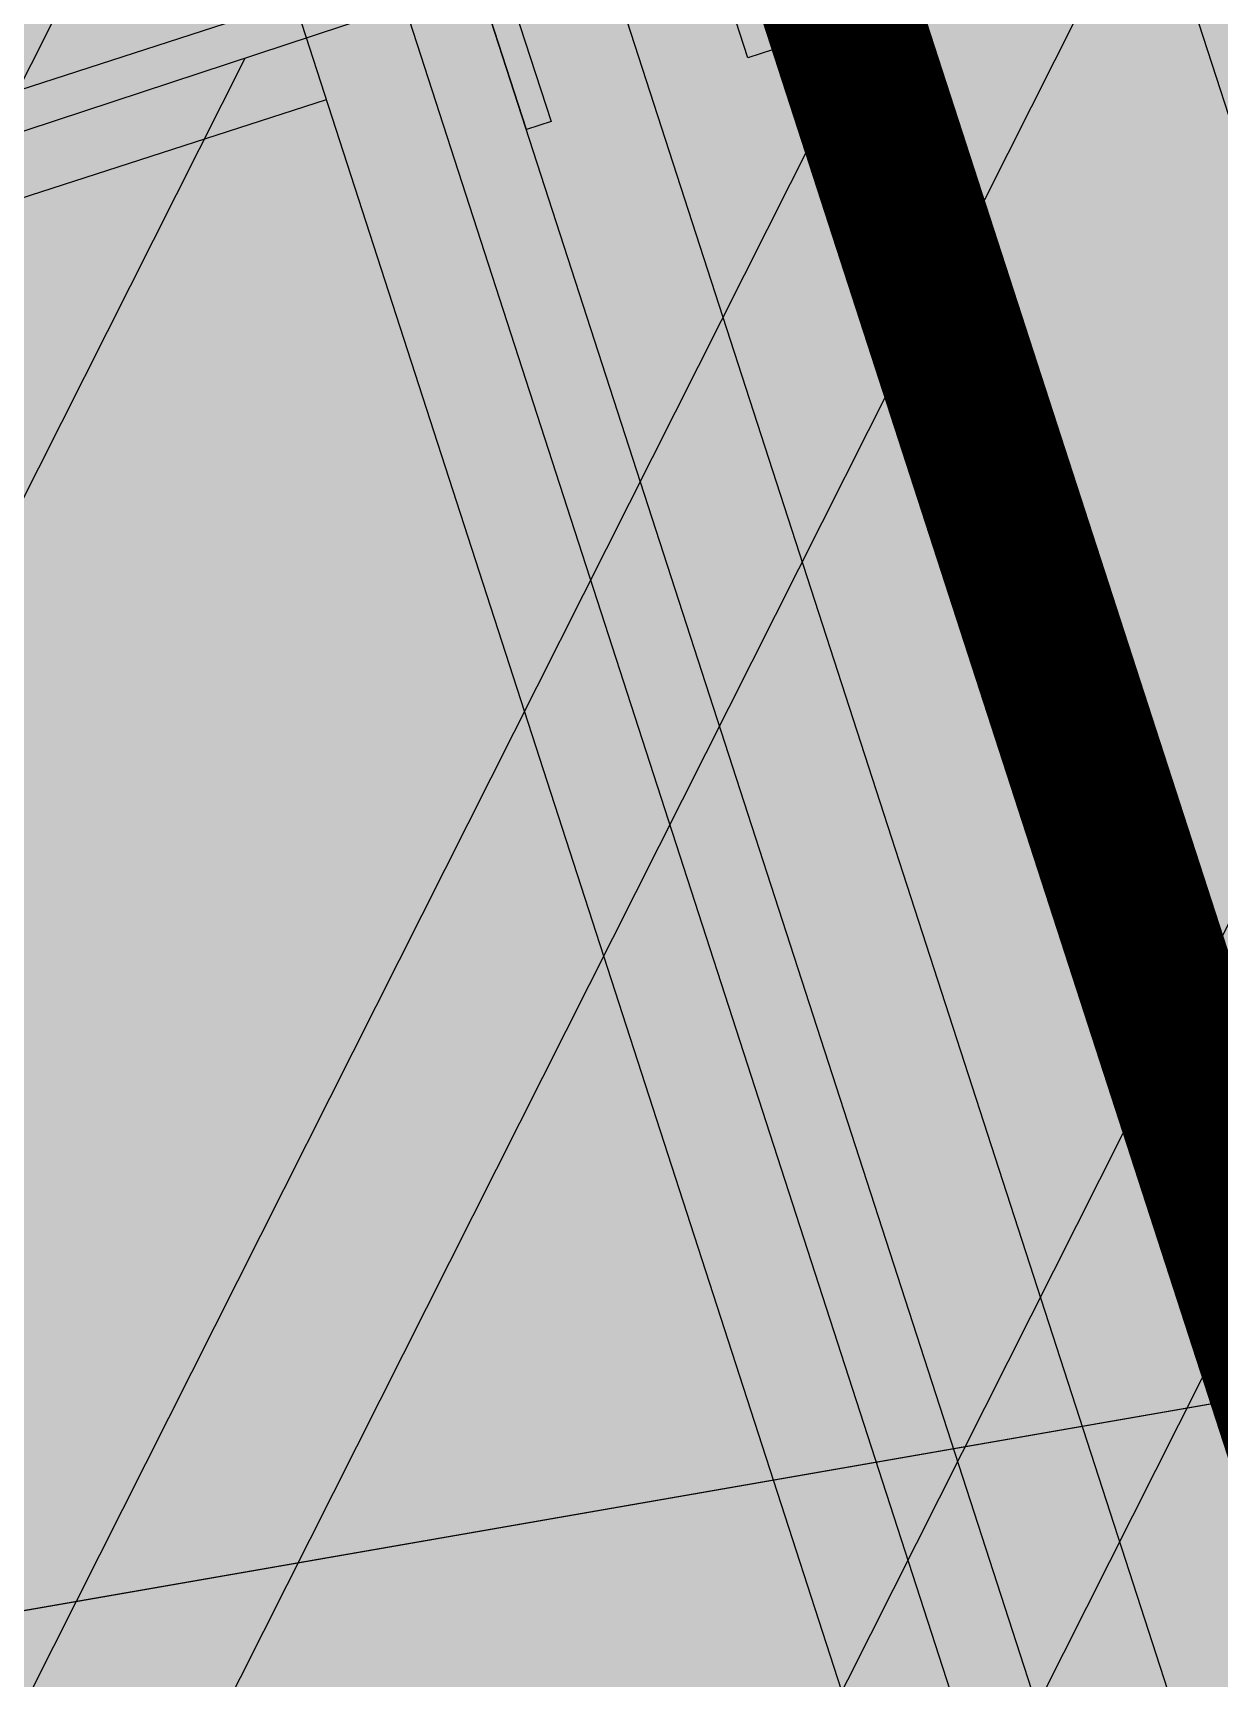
# Model space of a CAD drawing. Header units: metres. Extents: x 678805 to 1359287, y 2747329 to 5497370.
# Drawn here: x 679798.8129 to 679799.0422, y 2748608.3324 to 2748608.6504 of the extents above; entities that cross this region are included whole.
import ezdxf
from ezdxf.enums import TextEntityAlignment as Align

# ---------------------------------------------------------------- set-up
doc = ezdxf.new("R2010")
doc.units = ezdxf.units.M
doc.linetypes.add('XREF_MON_BUILDINGS$0$DASH_1', pattern=[0.4, 0.1, -0.3])
for name, color, linetype in [('00_XREF_MON_HSC_PAVEMENT', 7, 'Continuous'), ('00_XREF_TWQ_BUILDINGS', 7, 'Continuous'), ('XREF_MON_BUILDINGS$0$00-Modulos DEFINIDOS', 7, 'Continuous'), ('XREF_MON_BUILDINGS$0$00-Modulos ROOFS', 2, 'Continuous'), ('XREF_MON_BUILDINGS$0$02-L-01_Struture aux', 4, 'Continuous'), ('XREF_MON_BUILDINGS$0$02-L-Insulation', 252, 'Continuous'), ('XREF_MON_BUILDINGS$0$02-L-INT Panel', 5, 'Continuous'), ('XREF_MON_BUILDINGS$0$02-L-Pergola Profiles', 8, 'Continuous'), ('XREF_MON_BUILDINGS$0$02-L-Pergola Projection', 8, 'Continuous'), ('XREF_MON_BUILDINGS$0$02-L-Pergola Shades', 15, 'Continuous'), ('XREF_MON_BUILDINGS$0$02-L-Pergola Shades Schematic', 8, 'Continuous'), ('XREF_MON_GENERAL_LAYOUT$0$02-L-Plan Change', 8, 'Continuous')]:
    doc.layers.add(name, color=color, linetype=linetype)
for name, color, linetype, true_color in [('02-L-Waterfeatures 01', 7, 'Continuous', 0x4da6ff), ('XREF_MON_BUILDINGS$0$0-WIPEOUTS', 7, 'Continuous', 0xffffff), ('XREF_MON_BUILDINGS$0$02-L-Pergola Wipeout', 7, 'Continuous', 0xffffff)]:
    doc.layers.add(name, color=color, linetype=linetype, true_color=true_color)
doc.layers.add('XREF_MON_BUILDINGS$0$00-AUX STRUCTURE', color=3, linetype='Continuous', plot=False)
doc.layers.add('XREF_MON_BUILDINGS$0$02-KH-12 Administration', color=7, linetype='Continuous', lineweight=30, true_color=0xffdf7f)
doc.layers.add('XREF_MON_HSC_PAVEMENT$0$03-TR-Pavement_06_Concrete Slab in situ', color=7, linetype='Continuous', lineweight=9, true_color=0xf7f7f7)
doc.layers.add('XREF_MON_HSC_PAVEMENT$0$02-L-B-Flat Bar', color=251, linetype='Continuous', lineweight=5)
doc.layers.get('XREF_MON_BUILDINGS$0$02-KH-12 Administration').off()
doc.styles.add('XREF_MON_GENERAL_LAYOUT$0$Standard', font='arial.ttf')
doc.linetypes.add('XREF_MON_BUILDINGS$0$BATTING', pattern='A,0.0001,-0.1,[134,ltypeshp.shx,S=0.1,R=0,X=-0.1,Y=0],-0.2,[134,ltypeshp.shx,S=0.1,R=180,X=0.1,Y=0],-0.1', length=0.4001)

# ---------------------------------------------------------------- blocks, each defined once
blk = doc.blocks.new('XREF_MON_BUILDINGS$0$modulo kiosco')
at = {"layer": 'XREF_MON_BUILDINGS$0$0-WIPEOUTS', "true_color": 0xfcfcfc}
h = blk.add_hatch(color=7, dxfattribs=at)
h.dxf.hatch_style = 1
h.paths.add_polyline_path([(119.6986085139215, -61.62058441969566), (119.6986085125245, -56.82058442011476), (124.4986085132696, -56.82058442058042), (124.4986085123383, -61.62058442132547)])
at = {"layer": 'XREF_MON_BUILDINGS$0$00-Modulos ROOFS'}
blk.add_line((119.6986085125245, -56.82058442011476), (124.4986085118726, -61.62058442248963), dxfattribs=at)
blk = doc.blocks.new('XREF_MON_BUILDINGS$0$A$C15E93CBA')
at = {"layer": 'XREF_MON_BUILDINGS$0$00-AUX STRUCTURE', "linetype": 'Continuous', "const_width": 0.03}
blk.add_lwpolyline([(-4.520088639560431, -4.600089537919843), (-0.280088639556535, -4.600089537919843)], dxfattribs=at)
at = {"layer": 'XREF_MON_BUILDINGS$0$02-L-01_Struture aux', "linetype": 'Continuous'}
for p, q in [((-4.520089199574002, -4.585089199551874), (-0.2800891995704191, -4.585089199555995)), ((-4.520089199574002, -4.615089199564522), (-0.2800891995704191, -4.615089199568644))]:
    blk.add_line(p, q, dxfattribs=at)
blk.add_lwpolyline([(-0.3175553568614475, -4.5350891995692), (-0.2800891995703694, -4.535089199562918), (-0.2800891995704688, -4.58508919956293), (-0.317555356861547, -4.585089199562844), (-0.3175553568615328, -4.580089199562849), (-0.2850891995704785, -4.580089199562906), (-0.2850891995704075, -4.540089199563738), (-0.3175553568690788, -4.540089199569195), (-0.3175553568690646, -4.5350891995692)], dxfattribs=at)
at = {"layer": 'XREF_MON_BUILDINGS$0$02-L-Insulation', "linetype": 'XREF_MON_BUILDINGS$0$BATTING', "ltscale": 0.04}
blk.add_line((-4.520089199574002, -4.560089199559229), (-0.285089199570443, -4.560089199563322), dxfattribs=at)
at = {"layer": 'XREF_MON_BUILDINGS$0$02-L-INT Panel', "linetype": 'Continuous'}
for p, q in [((-0.2800891995672927, -0.280089199562326), (-0.2800891995672927, -4.520089199562335)), ((-0.3000891995673101, -0.3000891995623078), (-0.3000891995713744, -4.500089199562296)), ((-4.520089199573988, -4.500089199558204), (-0.2800891995672714, -4.500089199562325)), ((-4.520089199574002, -4.520089199558214), (-0.2800891995672927, -4.520089199562335)), ((-4.520089199574002, -4.535089199556353), (-0.2800891995704191, -4.535089199560446)), ((-4.520089199574002, -4.665089199558224), (-0.2800891995704191, -4.665089199562317))]:
    blk.add_line(p, q, dxfattribs=at)
blk = doc.blocks.new('XREF_MON_BUILDINGS$0$lamas aluminiotriangulo')
for points in [[(680247.3111146142, 2748657.270219281), (680246.137580615, 2748658.443753279)], [(680246.1870780906, 2748658.443753279), (680247.3358633523, 2748657.294968018)], [(680247.4101095641, 2748657.369214231), (680246.3355705144, 2748658.443753279)], [(680246.38506799, 2748658.443753279), (680247.4348583021, 2748657.393962968)], [(680247.5091045138, 2748657.46820918), (680246.533560414, 2748658.443753279)]]:
    blk.add_lwpolyline(points)
blk = doc.blocks.new('XREF_MON_BUILDINGS$0$PERGOLA PLANA')
at = {"layer": 'XREF_MON_BUILDINGS$0$02-L-Pergola Wipeout', "true_color": 0xfcfcfc}
h = blk.add_hatch(color=7, dxfattribs=at)
h.dxf.hatch_style = 1
h.paths.add_polyline_path([(4.612218253081664, 9.290000000968575), (0.3099999981932342, 4.987781745847315), (0.3099999986588955, 9.290000000037253)])
h.paths.add_polyline_path([(0.332781744771637, 4.855000000447035), (4.744999998947605, 9.267218254506588), (4.744999999529682, 4.900563496164978), (4.699436504277401, 4.855000000447035)])
h.paths.add_polyline_path([(4.854999999050051, 9.290000001899898), (9.13443650235422, 9.29000000236556), (4.854999999632128, 5.010563495568931)])
h.paths.add_polyline_path([(9.289999997243285, 9.134436507709324), (9.289999997825362, 4.855000001844019), (5.010563491727225, 4.855000000912696)])
h.paths.add_polyline_path([(4.900563491159119, 4.745000001043081), (9.267218253924511, 4.745000001508743), (4.85500000033062, 0.3327817460522056), (4.854999999166466, 4.699436508584768)])
h.paths.add_polyline_path([(9.289999997825362, 4.612218253780156), (9.289999998291023, 0.3100000019185245), (4.987781747244298, 0.3100000009872019)])
h.paths.add_polyline_path([(0.465563491685316, 0.3100000000558794), (4.744999999064021, 4.589436508249491), (4.745000000111759, 0.3100000014528632)])
h.paths.add_polyline_path([(0.3099999980768189, 4.745000000111759), (4.589436504989862, 4.745000000111759), (0.3099999976111576, 0.4655634895898402)])
h.paths.add_polyline_path([(9.399999998277053, 0.2000000020489097), (0.1999999997206032, 0.1999999997206032), (0.1999999986728653, 9.399999999906868), (9.399999999324791, 9.400000001769513)])
at = {"layer": 'XREF_MON_BUILDINGS$0$02-L-Pergola Profiles'}
blk.add_lwpolyline([(0.3099999986588955, 9.290000000037253), (9.289999997243285, 9.29000000236556), (9.289999998291023, 0.3100000019185245), (0.3099999976111576, 0.3100000000558794)], close=True, dxfattribs=at)
at = {"layer": 'XREF_MON_BUILDINGS$0$02-L-Pergola Projection', "linetype": 'XREF_MON_BUILDINGS$0$DASH_1'}
blk.add_lwpolyline([(0.3099999986588955, 9.290000000037253), (9.289999997243285, 9.29000000236556), (9.289999998291023, 0.3100000019185245), (0.3099999976111576, 0.3100000000558794)], close=True, dxfattribs=at)
at = {"layer": 'XREF_MON_BUILDINGS$0$02-L-Pergola Shades'}
blk.add_blockref('XREF_MON_BUILDINGS$0$lamas aluminiotriangulo', (-680243.8724303602, -2748649.153753279), dxfattribs=at)
at = {"layer": 'XREF_MON_BUILDINGS$0$02-L-Pergola Shades Schematic'}
blk.add_blockref('XREF_MON_BUILDINGS$0$lamas aluminiotriangulo', (-680243.8724303602, -2748649.153753279), dxfattribs=at)
blk = doc.blocks.new('XREF_MON_BUILDINGS')
at = {"layer": 'XREF_MON_BUILDINGS$0$02-KH-12 Administration', "linetype": 'Continuous', "rotation": 108.2651524443068}
blk.add_blockref('XREF_MON_BUILDINGS$0$modulo kiosco', (679779.5077208295, 2748471.485474898, 7.827123631136319e-06), dxfattribs=at)
at = {"layer": 'XREF_MON_BUILDINGS$0$00-Modulos DEFINIDOS', "rotation": 107.9486422297345}
blk.add_blockref('XREF_MON_BUILDINGS$0$A$C15E93CBA', (679794.4960664306, 2748607.536258159, 2.192715217898053e-06), dxfattribs=at)
at = {"layer": 'XREF_MON_BUILDINGS$0$02-L-Pergola Projection', "xscale": -1, "rotation": 18.26515243161932}
blk.add_blockref('XREF_MON_BUILDINGS$0$PERGOLA PLANA', (679804.2925819692, 2748600.657603528, 3.563790448099723e-06), dxfattribs=at)
blk = doc.blocks.new('XREF_MON_HSC_PAVEMENT')
at = {"layer": 'XREF_MON_HSC_PAVEMENT$0$03-TR-Pavement_06_Concrete Slab in situ', "linetype": 'Continuous'}
h = blk.add_hatch(color=256, dxfattribs=at)
h.dxf.hatch_style = 1
h.paths.add_polyline_path([(679764.8595081758, 2748618.962261748), (679827.2147204854, 2748639.558390062), (679835.4556343118, 2748614.728242476), (679775.6626727318, 2748586.251462926)])
at = {"layer": 'XREF_MON_HSC_PAVEMENT$0$02-L-B-Flat Bar'}
blk.add_lwpolyline([(679835.4553834059, 2748614.728123083), (679770.0219867507, 2748603.330938354)], dxfattribs=at)
blk = doc.blocks.new('XREF_MON_GENERAL_LAYOUT')
at = {"layer": 'XREF_MON_GENERAL_LAYOUT$0$02-L-Plan Change', "ltscale": 0.3}
blk.add_lwpolyline([(679756.4065618257, 2748601.022450591), (679770.0219867508, 2748603.330938355), (679835.4553834059, 2748614.728123084)], dxfattribs=at)
at = {"style": 'XREF_MON_GENERAL_LAYOUT$0$Standard'}
for tag, height, rotation, p in [('604,00', 1, 330.2642936667779, (679905.770310239, 2748776.557787406)), ('603,00', 1, 330.2642936667779, (679901.860927013, 2748753.477248972)), ('600,00', 1, 133.8259836638873, (679944.5968217494, 2748745.152639077)), ('602,00', 1, 330.2642936667779, (679883.3191980837, 2748738.726865312)), ('601,00', 1, 117.8905743169221, (679920.9720408977, 2748732.870057053)), ('601,00', 1, 330.2642936667779, (679864.7774691544, 2748723.976481652)), ('600,00', 1, 40.88332108062335, (679777.4053656742, 2748705.443575754, 1.169999999973397)), ('602,00', 1, 330.2642936667779, (679941.2749349186, 2748705.483031567)), ('601,00', 1, 40.88332108062335, (679701.7983696235, 2748703.888586182, 1.169999999973397)), ('598,00', 0.9999999999999999, 62.09100844466732, (679810.2666232066, 2748702.618736548)), ('600,00', 1, 330.2642936667779, (679877.7814736818, 2748691.131234986)), ('600,00', 0.9999999999999999, 19.55108886768879, (679920.4438211058, 2748685.495504646)), ('601,00', 1, 330.2642936667779, (679934.8129193163, 2748683.803636156)), ('599,00', 1, 330.2642936667779, (679854.5671008349, 2748679.061113989)), ('600,00', 1, 88.39282059591216, (679743.9134691327, 2748675.571576328)), ('599,00', 0.9999999999999998, 20.60862043003912, (679924.2598928241, 2748675.216416284)), ('601,00', 1, 88.39282059591216, (679728.0345944045, 2748671.317844195, -2)), ('602,00', 1, 88.39282059591216, (679711.8257639392, 2748665.966083916, -1)), ('603,00', 1, 88.39282059591216, (679695.6151318625, 2748660.611015213)), ('599,00', 1, 40.88332108062335, (679788.8072719976, 2748655.829159783, 1.169999999973397)), ('601,00', 1, 40.88332108062335, (679627.6123405045, 2748644.602575284, 1.169999999973397)), ('603,00', 0.9999999999999999, 41.70580600405471, (679702.4989019763, 2748628.484392532, 1.169999999925494)), ('600,00', 1, 40.88332108062335, (679645.924961585, 2748597.926138933, 1.169999999973397)), ('599,00', 1, 34.22767859632935, (679673.5743901337, 2748555.136007577, 5.33999999991769))]:
    blk.add_attdef(tag, text='', height=height, rotation=rotation, dxfattribs=at).set_placement(p, align=Align.MIDDLE)
at = {"ltscale": 0.3, "style": 'XREF_MON_GENERAL_LAYOUT$0$Standard'}
for tag, height, rotation, p in [('603,50', 1, 330.2642936667779, (679911.500620042, 2748760.570188188)), ('602,50', 1, 330.2642936667779, (679892.8646878856, 2748745.846442295)), ('600,50', 1, 133.8259836638873, (679933.0482653556, 2748738.729379551)), ('601,50', 1, 330.2642936667779, (679873.5807466183, 2748731.671495228)), ('601,50', 0.9999999999999999, 101.285674792814, (679909.5220062692, 2748726.945334854)), ('602,50', 1, 330.2642936667779, (679948.6248547818, 2748713.859774644)), ('600,50', 1, 39.60595393010205, (679743.242567131, 2748706.971262414)), ('600,50', 1, 330.2642936667779, (679880.2659989139, 2748702.726026631)), ('600,50', 0.9999999999999999, 17.35374479888441, (679917.6150982407, 2748690.553931213)), ('599,50', 1, 330.2642936667779, (679867.1974978975, 2748684.716235158)), ('599,50', 0.9999999999999999, 18.89438680505554, (679921.7103896159, 2748680.578430657)), ('599,50', 1, 39.60595393010205, (679778.9914550197, 2748677.241243556)), ('600,50', 1, 88.39282059591216, (679735.9248694875, 2748673.586085743)), ('601,50', 1, 88.39282059591216, (679719.9062925801, 2748668.580993867)), ('602,50', 1, 88.39282059591216, (679703.4737899266, 2748663.451811911)), ('598,50', 1, 330.2642936667779, (679861.7651457089, 2748662.396830559)), ('601,50', 1, 39.60595393010205, (679610.5132742386, 2748662.061190253)), ('600,00', 0.9999999999999999, 41.70580600405471, (679752.30764285, 2748637.685423907)), ('601,00', 0.9999999999999999, 41.70580600405471, (679736.0440844187, 2748634.537594622)), ('599,00', 0.9999999999999999, 35.08346035422691, (679763.0433427037, 2748634.41500971, 1.169999999925494)), ('602,00', 0.9999999999999999, 41.70580600405471, (679720.1743132578, 2748633.095905716, 1.169999999925494)), ('600,00', 0.9999999999999999, 35.08346035422691, (679747.0628417195, 2748629.903108784, 1.169999999925494)), ('601,00', 0.9999999999999999, 35.08346035422691, (679731.2455695962, 2748625.23889635, 1.169999999925494)), ('600,50', 1, 39.60595393010205, (679636.919713499, 2748621.33866227)), ('602,00', 0.9999999999999999, 35.08346035422691, (679715.3997742002, 2748620.639385471, 1.169999999925494)), ('599,50', 1, 28.76039513677905, (679659.4816038228, 2748574.323313434))]:
    blk.add_attdef(tag, text='', height=height, rotation=rotation, dxfattribs=at).set_placement(p, align=Align.MIDDLE)

msp = doc.modelspace()

# ---------------------------------------------------------------- block references
at = {"layer": '00_XREF_MON_HSC_PAVEMENT'}
msp.add_blockref('XREF_MON_HSC_PAVEMENT', (0, 0), dxfattribs=at)

# ---------------------------------------------------------------- next in the draw order: block references
at = {"layer": '00_XREF_TWQ_BUILDINGS'}
msp.add_blockref('XREF_MON_BUILDINGS', (0, 0), dxfattribs=at)

# ---------------------------------------------------------------- next in the draw order: block references
msp.add_blockref('XREF_MON_BUILDINGS', (0, 0))

# ---------------------------------------------------------------- next in the draw order: block references
at = {"layer": '02-L-Waterfeatures 01', "color": 18, "true_color": 0x000000}
msp.add_blockref('XREF_MON_GENERAL_LAYOUT', (0, 0), dxfattribs=at)

doc.saveas('drawing.dxf')
